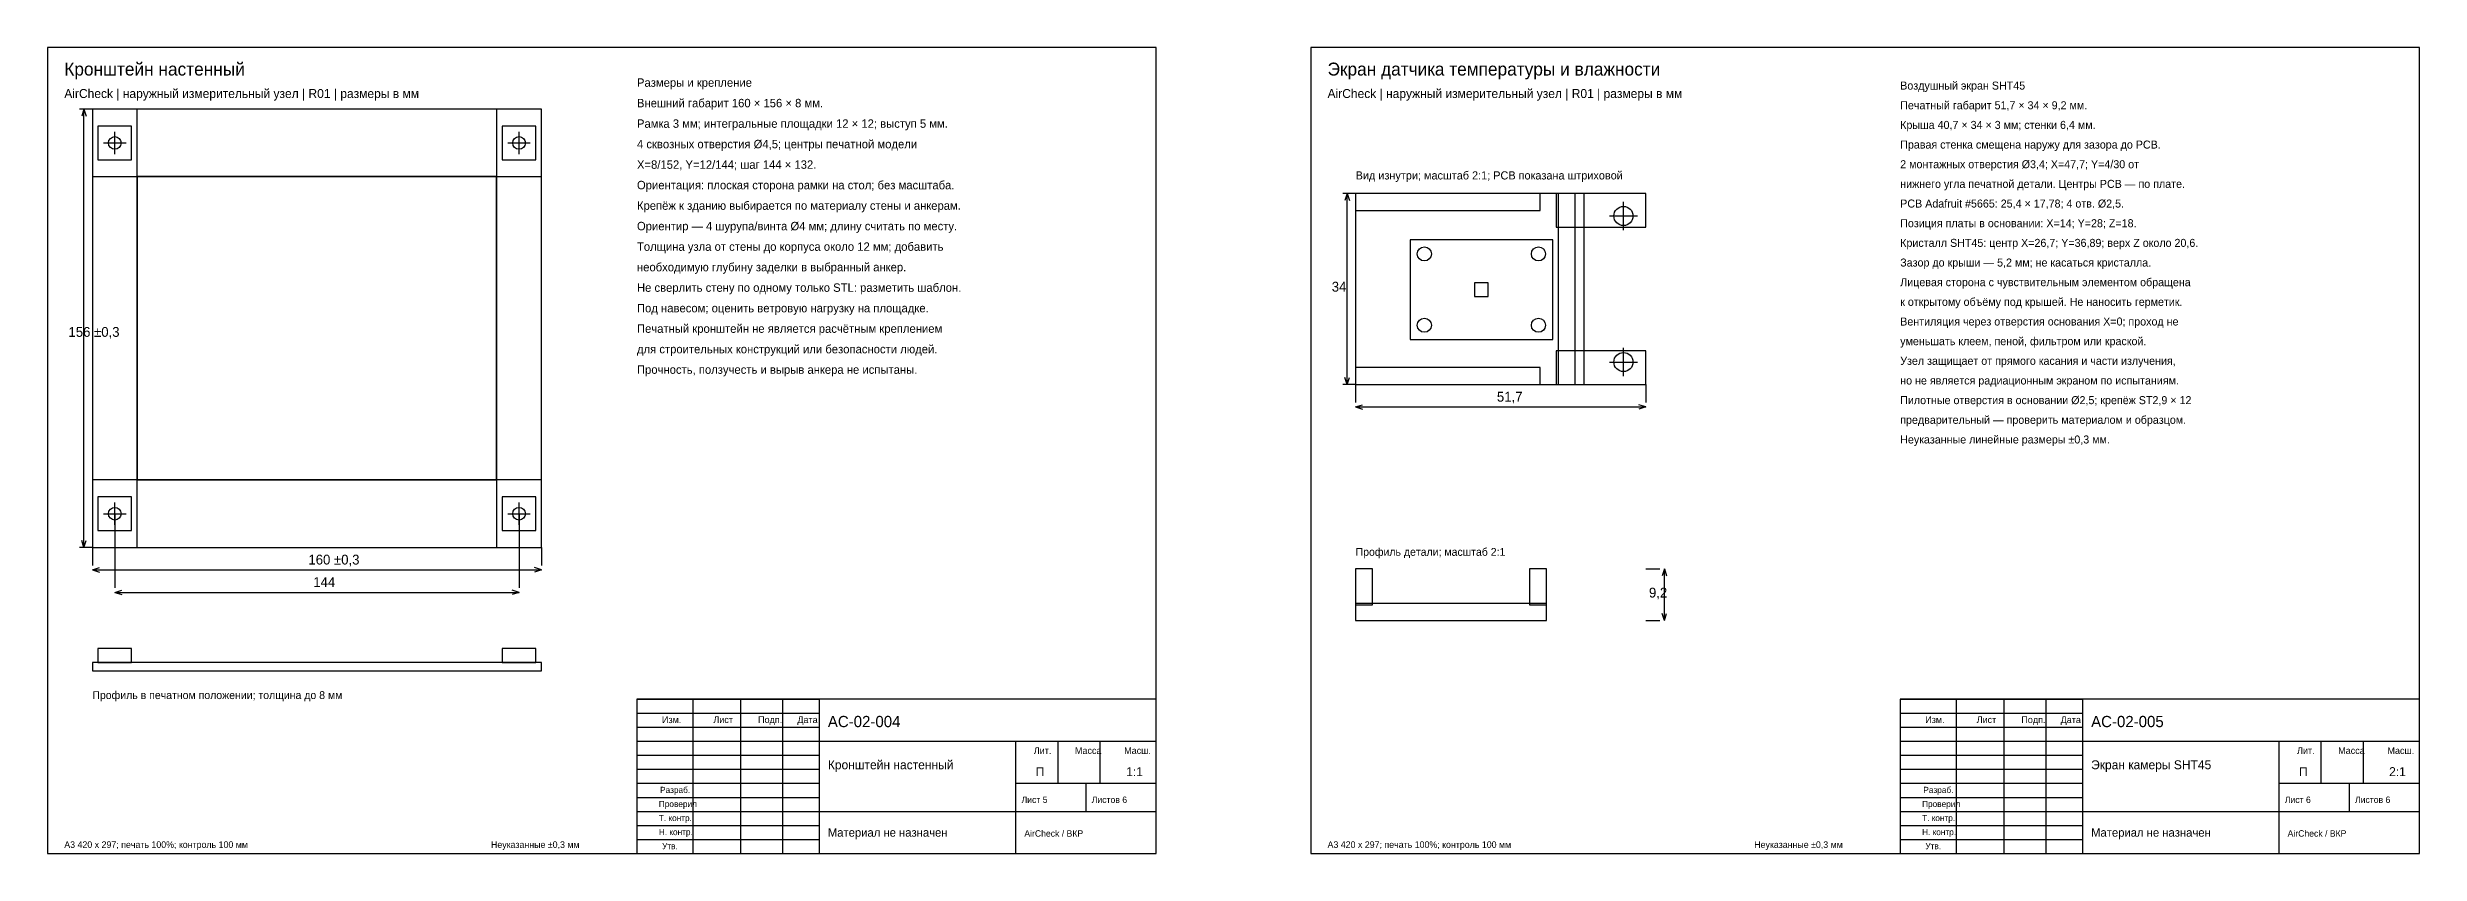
# Model space of a CAD drawing. Header units: millimetres. Extents: x 20 to 2665, y 5 to 292.
# Drawn here: x 1820 to 2665, y 5 to 292 of the extents above; entities that cross this region are included whole.
import ezdxf

# ---------------------------------------------------------------- set-up
doc = ezdxf.new("R2010")
doc.units = ezdxf.units.MM
for name, color, linetype in [('D-CENTER', 7, 'Continuous'), ('D-DETAIL', 7, 'Continuous'), ('D-DIM', 7, 'Continuous'), ('D-OUTLINE', 7, 'Continuous'), ('D-REF', 7, 'Continuous'), ('D-TEXT', 7, 'Continuous')]:
    doc.layers.add(name, color=color, linetype=linetype)

msp = doc.modelspace()

# ---------------------------------------------------------------- linework, layer by layer
at = {"layer": 'D-CENTER'}
for p, q in [((1844, 254), (1844, 262)), ((1988, 254), (1988, 262)), ((1840, 258), (1848, 258)), ((1984, 258), (1992, 258)), ((2381.4, 227), (2381.4, 237)), ((2376.4, 232), (2386.4, 232)), ((2376.4, 180), (2386.4, 180)), ((2381.4, 175), (2381.4, 185)), ((1844, 122), (1844, 130)), ((1988, 122), (1988, 130)), ((1840, 126), (1848, 126)), ((1984, 126), (1992, 126))]:
    msp.add_line(p, q, dxfattribs=at)
at = {"layer": 'D-DETAIL'}
for p, q in [((1852, 270), (1836, 270)), ((1836, 270), (1836, 114)), ((1996, 270), (1836, 270)), ((1836, 270), (1836, 246)), ((1850, 264), (1838, 264)), ((1838, 264), (1838, 252)), ((1850, 252), (1850, 264)), ((1852, 114), (1852, 270)), ((1996, 270), (1980, 270)), ((1980, 270), (1980, 114)), ((1994, 264), (1982, 264)), ((1982, 264), (1982, 252)), ((1994, 252), (1994, 264)), ((1996, 114), (1996, 270)), ((1996, 246), (1996, 270)), ((1836, 246), (1996, 246)), ((1838, 252), (1850, 252)), ((1980, 246), (1852, 246)), ((1852, 246), (1852, 138)), ((1980, 138), (1980, 246)), ((1982, 252), (1994, 252)), ((2351.8, 240), (2286, 240)), ((2286, 240), (2286, 234)), ((2351.8, 234), (2351.8, 240)), ((2389.4, 240), (2357.4, 240)), ((2357.4, 240), (2357.4, 228)), ((2364.2, 240), (2358.2, 240)), ((2358.2, 240), (2358.2, 172)), ((2364.2, 172), (2364.2, 240)), ((2389.4, 228), (2389.4, 240)), ((2286, 234), (2351.8, 234)), ((2357.4, 228), (2389.4, 228)), ((2333.2, 208.18), (2328.4, 208.18)), ((2328.4, 208.18), (2328.4, 203.38)), ((2328.4, 203.38), (2333.2, 203.38)), ((2333.2, 203.38), (2333.2, 208.18)), ((2351.8, 178), (2286, 178)), ((2286, 178), (2286, 172)), ((2351.8, 172), (2351.8, 178)), ((2389.4, 184), (2357.4, 184)), ((2357.4, 184), (2357.4, 172)), ((2389.4, 172), (2389.4, 184)), ((2286, 172), (2351.8, 172)), ((2357.4, 172), (2389.4, 172)), ((2358.2, 172), (2364.2, 172)), ((1996, 138), (1836, 138)), ((1836, 138), (1836, 114)), ((1852, 138), (1980, 138)), ((1996, 114), (1996, 138)), ((1850, 132), (1838, 132)), ((1838, 132), (1838, 120)), ((1850, 120), (1850, 132)), ((1994, 132), (1982, 132)), ((1982, 132), (1982, 120)), ((1994, 120), (1994, 132)), ((1838, 120), (1850, 120)), ((1982, 120), (1994, 120)), ((1836, 114), (1852, 114)), ((1836, 114), (1996, 114)), ((1980, 114), (1996, 114)), ((2292, 106.4), (2286, 106.4)), ((2286, 106.4), (2286, 93.6)), ((2292, 93.6), (2292, 106.4)), ((2354, 106.4), (2348, 106.4)), ((2348, 106.4), (2348, 93.6)), ((2354, 93.6), (2354, 106.4)), ((2286, 93.6), (2292, 93.6)), ((2348, 93.6), (2354, 93.6)), ((1850, 78), (1838, 78)), ((1838, 78), (1838, 73)), ((1850, 78), (1838, 78)), ((1838, 78), (1838, 73)), ((1850, 73), (1850, 78)), ((1850, 73), (1850, 78)), ((1994, 78), (1982, 78)), ((1982, 78), (1982, 73)), ((1994, 78), (1982, 78)), ((1982, 78), (1982, 73)), ((1994, 73), (1994, 78)), ((1994, 73), (1994, 78)), ((1838, 73), (1850, 73)), ((1838, 73), (1850, 73)), ((1982, 73), (1994, 73)), ((1982, 73), (1994, 73)), ((2030, 60), (2095, 60)), ((2050, 5), (2050, 60)), ((2067, 5), (2067, 60)), ((2082, 5), (2082, 60)), ((2480, 60), (2545, 60)), ((2500, 5), (2500, 60)), ((2517, 5), (2517, 60)), ((2532, 5), (2532, 60)), ((2030, 55), (2095, 55)), ((2480, 55), (2545, 55)), ((2030, 50), (2095, 50)), ((2030, 45), (2095, 45)), ((2480, 50), (2545, 50)), ((2480, 45), (2545, 45)), ((2030, 40), (2095, 40)), ((2030, 35), (2095, 35)), ((2480, 40), (2545, 40)), ((2480, 35), (2545, 35)), ((2030, 30), (2095, 30)), ((2480, 30), (2545, 30)), ((2030, 25), (2095, 25)), ((2030, 20), (2095, 20)), ((2480, 25), (2545, 25)), ((2480, 20), (2545, 20)), ((2030, 15), (2095, 15)), ((2030, 10), (2095, 10)), ((2480, 15), (2545, 15)), ((2480, 10), (2545, 10))]:
    msp.add_line(p, q, dxfattribs=at)
at = {"layer": 'D-DIM'}
for p, q in [((1836, 270), (1831.4, 270)), ((1833, 270), (1832.2, 267.5)), ((1833, 114), (1833, 270)), ((1833, 270), (1833.8, 267.5)), ((2286, 240), (2281.4, 240)), ((2283, 240), (2282.2, 237.5)), ((2283, 172), (2283, 240)), ((2283, 240), (2283.8, 237.5)), ((2286, 172), (2281.4, 172)), ((2283, 172), (2282.2, 174.5)), ((2283, 172), (2283.8, 174.5)), ((2286, 172), (2286, 165.6)), ((2389.4, 172), (2389.4, 165.6)), ((2286, 164), (2288.5, 164.8)), ((2286, 164), (2389.4, 164)), ((2286, 164), (2288.5, 163.2)), ((2389.4, 164), (2386.9, 164.8)), ((2389.4, 164), (2386.9, 163.2)), ((1844, 126), (1844, 99.6)), ((1988, 126), (1988, 99.6)), ((1836, 114), (1831.4, 114)), ((1833, 114), (1832.2, 116.5)), ((1833, 114), (1833.8, 116.5)), ((1836, 114), (1836, 107.6)), ((1996, 114), (1996, 107.6)), ((1836, 106), (1838.5, 106.8)), ((1836, 106), (1996, 106)), ((1836, 106), (1838.5, 105.2)), ((1996, 106), (1993.5, 106.8)), ((1996, 106), (1993.5, 105.2)), ((2389.4, 106.4), (2394.4, 106.4)), ((2396, 106.4), (2395.2, 103.9)), ((2396, 88), (2396, 106.4)), ((2396, 106.4), (2396.8, 103.9)), ((1844, 98), (1846.5, 98.8)), ((1844, 98), (1988, 98)), ((1844, 98), (1846.5, 97.2)), ((1988, 98), (1985.5, 98.8)), ((1988, 98), (1985.5, 97.2)), ((2389.4, 88), (2394.4, 88)), ((2396, 88), (2395.2, 90.5)), ((2396, 88), (2396.8, 90.5))]:
    msp.add_line(p, q, dxfattribs=at)
at = {"layer": 'D-OUTLINE'}
for p, q in [((2215, 292), (1820, 292)), ((1820, 292), (1820, 5)), ((2215, 5), (2215, 292)), ((2665, 292), (2270, 292)), ((2270, 292), (2270, 5)), ((2665, 5), (2665, 292)), ((1996, 270), (1836, 270)), ((1836, 270), (1836, 114)), ((1996, 114), (1996, 270)), ((2367.4, 240), (2286, 240)), ((2286, 240), (2286, 172)), ((2367.4, 172), (2367.4, 240)), ((2286, 172), (2367.4, 172)), ((1836, 114), (1996, 114)), ((2354, 94), (2286, 94)), ((2286, 94), (2286, 88)), ((2354, 88), (2354, 94)), ((2286, 88), (2354, 88)), ((1996, 73), (1836, 73)), ((1836, 73), (1836, 70)), ((1836, 70), (1996, 70)), ((1996, 70), (1996, 73)), ((2215, 60), (2030, 60)), ((2030, 60), (2030, 5)), ((2095, 5), (2095, 60)), ((2215, 5), (2215, 60)), ((2665, 60), (2480, 60)), ((2480, 60), (2480, 5)), ((2545, 5), (2545, 60)), ((2665, 5), (2665, 60)), ((2095, 45), (2215, 45)), ((2165, 5), (2165, 45)), ((2180, 30), (2180, 45)), ((2195, 30), (2195, 45)), ((2545, 45), (2665, 45)), ((2615, 5), (2615, 45)), ((2630, 30), (2630, 45)), ((2645, 30), (2645, 45)), ((2165, 30), (2215, 30)), ((2190, 20), (2190, 30)), ((2615, 30), (2665, 30)), ((2640, 20), (2640, 30)), ((2095, 20), (2215, 20)), ((2545, 20), (2665, 20)), ((1820, 5), (2215, 5)), ((2030, 5), (2215, 5)), ((2270, 5), (2665, 5)), ((2480, 5), (2665, 5))]:
    msp.add_line(p, q, dxfattribs=at)
for centre, radius in [((1844, 258), 2.25), ((1988, 258), 2.25), ((2381.4, 232), 3.4), ((2381.4, 180), 3.4), ((1844, 126), 2.25), ((1988, 126), 2.25)]:
    msp.add_circle(centre, radius, dxfattribs=at)
at = {"layer": 'D-REF'}
for p, q in [((2356.2, 223.56), (2305.4, 223.56)), ((2305.4, 223.56), (2305.4, 188)), ((2356.2, 188), (2356.2, 223.56)), ((2305.4, 188), (2356.2, 188))]:
    msp.add_line(p, q, dxfattribs=at)
for centre in [(2310.48, 218.48), (2351.12, 218.48), (2310.48, 193.08), (2351.12, 193.08)]:
    msp.add_circle(centre, 2.5, dxfattribs=at)

# ---------------------------------------------------------------- texts
at = {"layer": 'D-TEXT'}
for s, height, p in [('Кронштейн настенный', 4.6, (1826, 282)), ('Размеры и крепление', 3, (2030, 278)), ('Экран датчика температуры и влажности', 4.6, (2276, 282)), ('Воздушный экран SHT45', 2.85, (2480, 277)), ('AirCheck | наружный измерительный узел | R01 | размеры в мм', 3.2, (1826, 274)), ('Внешний габарит 160 × 156 × 8 мм.', 3, (2030, 270.7)), ('AirCheck | наружный измерительный узел | R01 | размеры в мм', 3.2, (2276, 274)), ('Печатный габарит 51,7 × 34 × 9,2 мм.', 2.85, (2480, 270)), ('Рамка 3 мм; интегральные площадки 12 × 12; выступ 5 мм.', 3, (2030, 263.4)), ('Крыша 40,7 × 34 × 3 мм; стенки 6,4 мм.', 2.85, (2480, 263)), ('4 сквозных отверстия Ø4,5; центры печатной модели', 3, (2030, 256.1)), ('Правая стенка смещена наружу для зазора до PCB.', 2.85, (2480, 256)), ('X=8/152, Y=12/144; шаг 144 × 132.', 3, (2030, 248.8)), ('Вид изнутри; масштаб 2:1; PCB показана штриховой', 2.9, (2286, 245)), ('2 монтажных отверстия Ø3,4; X=47,7; Y=4/30 от', 2.85, (2480, 249)), ('нижнего угла печатной детали. Центры PCB — по плате.', 2.85, (2480, 242)), ('Ориентация: плоская сторона рамки на стол; без масштаба.', 3, (2030, 241.5)), ('Крепёж к зданию выбирается по материалу стены и анкерам.', 3, (2030, 234.2)), ('PCB Adafruit #5665: 25,4 × 17,78; 4 отв. Ø2,5.', 2.85, (2480, 235)), ('Ориентир — 4 шурупа/винта Ø4 мм; длину считать по месту.', 3, (2030, 226.9)), ('Позиция платы в основании: X=14; Y=28; Z=18.', 2.85, (2480, 228)), ('Толщина узла от стены до корпуса около 12 мм; добавить', 3, (2030, 219.6)), ('Кристалл SHT45: центр X=26,7; Y=36,89; верх Z около 20,6.', 2.85, (2480, 221)), ('необходимую глубину заделки в выбранный анкер.', 3, (2030, 212.3)), ('Зазор до крыши — 5,2 мм; не касаться кристалла.', 2.85, (2480, 214)), ('Не сверлить стену по одному только STL: разметить шаблон.', 3, (2030, 205)), ('34', 3.5, (2277.5, 205.07)), ('Лицевая сторона с чувствительным элементом обращена', 2.85, (2480, 207)), ('к открытому объёму под крышей. Не наносить герметик.', 2.85, (2480, 200)), ('Под навесом; оценить ветровую нагрузку на площадке.', 3, (2030, 197.7)), ('Вентиляция через отверстия основания X=0; проход не', 2.85, (2480, 193)), ('156 ±0,3', 3.5, (1827.5, 188.97)), ('для строительных конструкций или безопасности людей.', 3, (2030, 183.1)), ('Печатный кронштейн не является расчётным креплением', 3, (2030, 190.4)), ('уменьшать клеем, пеной, фильтром или краской.', 2.85, (2480, 186)), ('Прочность, ползучесть и вырыв анкера не испытаны.', 3, (2030, 175.8)), ('Узел защищает от прямого касания и части излучения,', 2.85, (2480, 179)), ('51,7', 3.5, (2336.34, 165.9)), ('но не является радиационным экраном по испытаниям.', 2.85, (2480, 172)), ('предварительный — проверить материалом и образцом.', 2.85, (2480, 158)), ('Пилотные отверстия в основании Ø2,5; крепёж ST2,9 × 12', 2.85, (2480, 165)), ('Неуказанные линейные размеры ±0,3 мм.', 2.85, (2480, 151)), ('160 ±0,3', 3.5, (1912.97, 107.9)), ('Профиль детали; масштаб 2:1', 2.8, (2286, 111)), ('144', 3.5, (1914.7, 99.9)), ('9,2', 3.5, (2390.5, 96.15)), ('Профиль в печатном положении; толщина до 8 мм', 2.8, (1836, 60)), ('Изм.', 2.4, (2038.92, 51.45)), ('Лист', 2.4, (2057.23, 51.45)), ('Подп.', 2.4, (2073.15, 51.45)), ('Дата', 2.4, (2087.15, 51.45)), ('AC-02-004', 4, (2098, 50)), ('Изм.', 2.4, (2488.92, 51.45)), ('Лист', 2.4, (2507.23, 51.45)), ('Подп.', 2.4, (2523.15, 51.45)), ('Дата', 2.4, (2537.15, 51.45)), ('AC-02-005', 4, (2548, 50)), ('Лит.', 2.4, (2171.36, 40.45)), ('Масса', 2.4, (2186.02, 40.45)), ('Масш.', 2.4, (2203.56, 40.45)), ('Лит.', 2.4, (2621.36, 40.45)), ('Масса', 2.4, (2636.02, 40.45)), ('Масш.', 2.4, (2653.56, 40.45)), ('Кронштейн настенный', 3.2, (2098, 35)), ('П', 3.2, (2172.05, 32.55)), ('1:1', 3.2, (2204.27, 32.55)), ('Экран камеры SHT45', 3.2, (2548, 35)), ('П', 3.2, (2622.05, 32.55)), ('2:1', 3.2, (2654.15, 32.55)), ('Разраб.', 2.2, (2038.23, 26.55)), ('Разраб.', 2.2, (2488.23, 26.55)), ('Т. контр.', 2.2, (2037.79, 16.55)), ('Проверил', 2.2, (2037.79, 21.55)), ('Лист 5', 2.3, (2167, 23)), ('Листов 6', 2.3, (2192, 23)), ('Т. контр.', 2.2, (2487.79, 16.55)), ('Проверил', 2.2, (2487.79, 21.55)), ('Лист 6', 2.3, (2617, 23)), ('Листов 6', 2.3, (2642, 23)), ('А3 420 x 297; печать 100%; контроль 100 мм', 2.35, (1826, 7)), ('Неуказанные ±0,3 мм', 2.35, (1978, 7)), ('Н. контр.', 2.2, (2037.79, 11.55)), ('Утв.', 2.2, (2038.95, 6.55)), ('Материал не назначен', 3, (2098, 11)), ('AirCheck / ВКР', 2.3, (2168, 11)), ('А3 420 x 297; печать 100%; контроль 100 мм', 2.35, (2276, 7)), ('Неуказанные ±0,3 мм', 2.35, (2428, 7)), ('Н. контр.', 2.2, (2487.79, 11.55)), ('Утв.', 2.2, (2488.95, 6.55)), ('Материал не назначен', 3, (2548, 11)), ('AirCheck / ВКР', 2.3, (2618, 11))]:
    msp.add_text(s, height=height, dxfattribs=at).set_placement(p)

doc.saveas('drawing.dxf')
